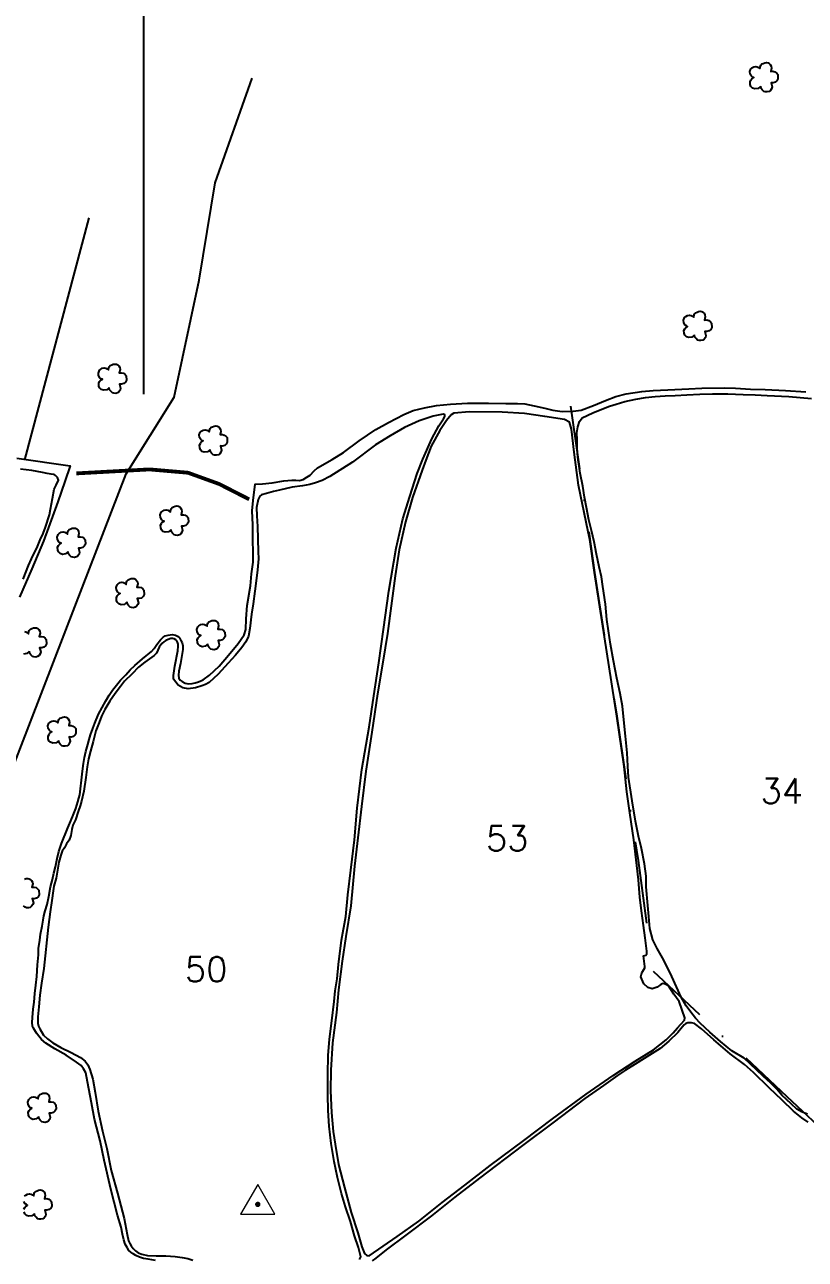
# Model space of a CAD drawing. Header units: inches. Extents: x 720421 to 723571, y 7810121 to 7814576.
# Drawn here: x 721906 to 722522, y 7811924 to 7812899 of the extents above; entities that cross this region are included whole.
import ezdxf

# ---------------------------------------------------------------- set-up
doc = ezdxf.new("R2010")
doc.units = ezdxf.units.IN
doc.header["$MEASUREMENT"] = 0
doc.linetypes.add('CONTINUO', pattern=[0])
doc.linetypes.add('DASHDOT', pattern=[1, 0.5, -0.25, 0, -0.25])
for name, color, linetype in [('0114000610', 1, 'Continuous'), ('0114000610034', 5, 'Continuous'), ('0114000610036', 5, 'Continuous'), ('0114000610050', 5, 'Continuous'), ('0114000610052', 5, 'Continuous'), ('0114000610053', 5, 'Continuous'), ('CORREGO', 5, 'Continuous'), ('ESTRADA', 1, 'Continuous'), ('MALHA', 8, 'Continuous'), ('MATO', 3, 'Continuous'), ('REDE_DE_LUZ', 6, 'DASHDOT'), ('TEXTO', 7, 'Continuous'), ('TEXTO_NUN_TAL', 7, 'Continuous')]:
    doc.layers.add(name, color=color, linetype=linetype)
doc.styles.add('Simplex', font='simplex.shx')

msp = doc.modelspace()

# ---------------------------------------------------------------- linework, layer by layer
at = {"layer": '0114000610'}
for points in [[(722009.3, 7811923.55), (722003.45, 7811924.37), (721999.75, 7811925.05), (721996.7, 7811926.02), (721993.79, 7811927.31), (721991.62, 7811928.72), (721989.8, 7811930.06), (721988.26, 7811931.42), (721986.8, 7811933.58), (721985.45, 7811936.28), (721984.32, 7811939.79), (721983.29, 7811944.22), (721982.1, 7811949.68), (721979.39, 7811959.32), (721973.93, 7811979.65), (721968.69, 7812002.46), (721965.55, 7812017.94), (721961.12, 7812034.97), (721958.85, 7812047.93), (721955.71, 7812064.33), (721954.25, 7812071.4), (721952.52, 7812074.75), (721950.52, 7812077.24), (721946.95, 7812079.94), (721938.68, 7812085.32), (721929.8, 7812090.32), (721922.7, 7812094.79), (721919.39, 7812097.8), (721917.26, 7812100.39), (721915.43, 7812102.76), (721913.14, 7812106.62), (721912.36, 7812108.41), (721912.02, 7812111.24), (721912.19, 7812115.09), (721912.82, 7812121.61), (721913.68, 7812127.23), (721914.19, 7812134.12), (721914.99, 7812140.65), (721915.56, 7812147.64), (721916.27, 7812156.71), (721916.86, 7812164.7), (721917.1, 7812169.57), (721918.07, 7812176.21), (721918.63, 7812180.97), (721919.77, 7812187.14), (721920.72, 7812191.92), (721921.31, 7812195.35), (721922.19, 7812199.29), (721923.92, 7812204.43), (721925.06, 7812210.68), (721926.55, 7812218.26), (721927.94, 7812224.08), (721929.2, 7812228.96), (721930.41, 7812233.93), (721931.82, 7812240.6), (721933.04, 7812246.08), (721935.04, 7812252.35), (721940.11, 7812264.84), (721941.66, 7812268.55), (721943.76, 7812273.4), (721946.45, 7812280.18), (721947.96, 7812285.45), (721948.86, 7812288.2), (721949.49, 7812290.8), (721950.04, 7812295.69), (721950.88, 7812302.43), (721951.7, 7812309.49), (721952.6, 7812315.47), (721953.38, 7812320.19), (721954.34, 7812324.95), (721955.9, 7812330.52), (721956.94, 7812334.63), (721958.1, 7812338.2), (721959.88, 7812343.32), (721961.42, 7812347.52), (721964.4, 7812354.41), (721967.08, 7812359.69), (721970.04, 7812364.94), (721972.73, 7812369.41), (721975.42, 7812373.34), (721977.47, 7812376.06), (721981.74, 7812381.32), (721985.89, 7812385.66), (721989.32, 7812389.36), (721992.97, 7812392.9), (721998.95, 7812398.15), (722001.84, 7812400.54), (722004.49, 7812402.58), (722006.21, 7812404.05), (722008.14, 7812406.31), (722010.29, 7812409.49), (722013.18, 7812413.11), (722015.36, 7812415.27), (722017.02, 7812416.22), (722019.27, 7812416.93), (722022.3, 7812417.26), (722025.15, 7812416.95), (722026.7, 7812416.09), (722028.09, 7812414.71), (722029.37, 7812412.56), (722030.29, 7812410.86), (722030.82, 7812408.32), (722030.79, 7812405.53), (722028.97, 7812394.38), (722027.74, 7812388.44), (722027.47, 7812385.34), (722027.68, 7812382.93), (722028.81, 7812381.38), (722030.2, 7812380.15), (722032.61, 7812378.97), (722035.23, 7812378.54), (722038.23, 7812378.7), (722040.64, 7812379.13), (722043.1, 7812379.93), (722046.9, 7812381.7), (722051.83, 7812385.18), (722059.48, 7812392.46), (722066.81, 7812401.01), (722074.37, 7812410.17), (722076.92, 7812413.7), (722079.12, 7812417.05), (722080.44, 7812421.28), (722080.92, 7812429.76), (722081.66, 7812440.13), (722084.23, 7812455.88), (722085.13, 7812465.29), (722086.2, 7812474.41), (722086.39, 7812481.14), (722086.08, 7812493.23), (722086.14, 7812503.97), (722085.62, 7812515.05), (722086.21, 7812523.04), (722088, 7812536.03), (722093.69, 7812536.2), (722101.2, 7812537.15), (722110.46, 7812538.68), (722116.92, 7812539.11), (722120.07, 7812539.19), (722122.79, 7812538.94), (722125.68, 7812539.7), (722128.57, 7812541.57), (722131.29, 7812543.1), (722134.52, 7812546.5), (722137.09, 7812548.9), (722148.56, 7812555.44), (722157.66, 7812560.87), (722169.83, 7812570.19), (722183.22, 7812579.05), (722193.07, 7812584.59), (722205.24, 7812591.02), (722212.67, 7812594.09), (722221.6, 7812596.22), (722230.9, 7812598.08), (722241.87, 7812599.15), (722255.47, 7812599.95), (722271.99, 7812599.79), (722285.61, 7812599.76), (722294.85, 7812599.71), (722300.66, 7812599.39), (722307.98, 7812597.88), (722316.38, 7812595.95), (722322.76, 7812594.44), (722329.98, 7812593.26), (722338.87, 7812593.51), (722345.2, 7812594.44), (722354.77, 7812597.96), (722364.33, 7812601.91), (722372.39, 7812605.26), (722380.45, 7812607.19), (722392.96, 7812609.21), (722401.81, 7812609.88), (722413.56, 7812610.38), (722430.1, 7812611.31), (722440.37, 7812611.65), (722458.5, 7812611.9), (722466.89, 7812611.65), (722478.56, 7812610.97), (722490.25, 7812610.72), (722506.2, 7812609.97), (722522.31, 7812608.79)], [(721900.02, 7812556.4), (721941.96, 7812550.53), (721937.74, 7812538.03), (721932.27, 7812522.02), (721924.94, 7812501.67), (721920.81, 7812491.04), (721911.68, 7812469.06), (721902.11, 7812446.93)]]:
    msp.add_lwpolyline(points, dxfattribs=at)
at = {"layer": '0114000610034'}
msp.add_lwpolyline([(722523.74, 7812038.82), (722521.54, 7812039.62), (722518.86, 7812040.63), (722515.28, 7812042.79), (722510.64, 7812047.14), (722507, 7812050.37), (722503.31, 7812053.89), (722499.76, 7812058.26), (722494.73, 7812063.3), (722488.56, 7812068.95), (722483.71, 7812073.54), (722478.49, 7812078.62), (722473.6, 7812083.01), (722463.81, 7812088.96), (722454.87, 7812096.17), (722446.69, 7812103.65), (722438.94, 7812110.66), (722435.38, 7812114.57), (722431.49, 7812119.31), (722427.94, 7812124.4), (722424.07, 7812131.27), (722416.56, 7812147.51), (722410.28, 7812160.28), (722404.99, 7812169.54), (722401.55, 7812176.42), (722399.32, 7812185.43), (722398.32, 7812194.86), (722397.55, 7812203.46), (722396.33, 7812218.39), (722396.33, 7812226.75), (722395.02, 7812236.51), (722392.71, 7812248.6), (722390.39, 7812258.11), (722387.85, 7812270.02), (722385.42, 7812286.02), (722382.44, 7812304.76), (722382, 7812313.53), (722381.23, 7812323.88), (722380.01, 7812337.13), (722378.69, 7812350.13), (722377.58, 7812360.83), (722375.71, 7812370.72), (722373.29, 7812382.94), (722370.53, 7812396.65), (722368.32, 7812409.77), (722366.66, 7812420.27), (722365.23, 7812429.32), (722364.24, 7812441.22), (722362.14, 7812455.34), (722361.15, 7812462.92), (722359.4, 7812470.72), (722357.18, 7812480.68), (722355.31, 7812490.59), (722353.3, 7812499.37), (722351.12, 7812507.91), (722349.35, 7812517.5), (722347.7, 7812525.66), (722346.27, 7812534.29), (722344.39, 7812544.65), (722343.62, 7812550.27), (722342.74, 7812554.91), (722342.29, 7812560.33), (722341.87, 7812565.14), (722341.79, 7812571.04), (722341.72, 7812576.44), (722342.39, 7812581.22), (722343.82, 7812585.5), (722345.78, 7812588.3), (722354.4, 7812592.39), (722361.41, 7812595.23), (722367.32, 7812597.46), (722372.62, 7812599.24), (722379.63, 7812601.3), (722388.07, 7812603.18), (722395.76, 7812604.34), (722403.42, 7812605.18), (722411.36, 7812605.8), (722419.28, 7812605.99), (722428.4, 7812606.48), (722438.8, 7812606.87), (722448.62, 7812607.16), (722460.64, 7812607.19), (722472.88, 7812606.71), (722482.43, 7812606.35), (722491.73, 7812605.94), (722508.8, 7812605.09), (722526.8, 7812603.68)], dxfattribs=at)
at = {"layer": '0114000610036', "linetype": 'ByBlock'}
msp.add_lwpolyline([(721904.91, 7812460.97), (721909.21, 7812471.76), (721911.44, 7812476.94), (721916.1, 7812486.89), (721918.28, 7812491.94), (721920.54, 7812497.06), (721922.61, 7812502.18), (721925.56, 7812511.79), (721926.45, 7812516.21), (721927.96, 7812524.59), (721929.45, 7812532.1), (721930.99, 7812535.29), (721932.66, 7812539.22), (721931.95, 7812541.37), (721930.51, 7812542.74), (721929.39, 7812543.49), (721927.04, 7812543.75), (721923.79, 7812544.33), (721920.1, 7812545.25), (721916.01, 7812546.07), (721911.6, 7812546.66), (721902.78, 7812547.71)], dxfattribs=at)
at = {"layer": '0114000610050'}
msp.add_lwpolyline([(722170.09, 7811924.33), (722170.78, 7811925.21), (722171.26, 7811926.31), (722169.35, 7811933.64), (722166.35, 7811942.87), (722162.98, 7811954.24), (722159.13, 7811965.84), (722156.04, 7811976.22), (722152.92, 7811988.8), (722150.14, 7812001.61), (722147.97, 7812015.82), (722146.32, 7812029.32), (722145.55, 7812041.69), (722145.22, 7812054.06), (722145.26, 7812070.49), (722145.55, 7812085.1), (722146.5, 7812097.98), (722148.37, 7812112.48), (722150.14, 7812127.85), (722151.13, 7812136.27), (722152.5, 7812145.66), (722153.65, 7812156.96), (722156.1, 7812176.24), (722159.47, 7812194.74), (722161.03, 7812212.05), (722163.4, 7812231.37), (722166.24, 7812255.46), (722168.43, 7812280.37), (722172.09, 7812310.97), (722177.84, 7812344.29), (722181.62, 7812368.96), (722185.53, 7812394.99), (722189.25, 7812421.44), (722193.22, 7812451.45), (722199.19, 7812485.53), (722204.4, 7812508.67), (722209.79, 7812526.37), (722215.71, 7812544.36), (722220.2, 7812555.77), (722227.18, 7812571.77), (722232.8, 7812581.93), (722236.35, 7812587.49), (722237.42, 7812589.28), (722237.48, 7812590.58), (722237.12, 7812591.05), (722236.12, 7812591.17), (722228.19, 7812589.69), (722217.25, 7812585.91), (722205.76, 7812580.7), (722194.35, 7812574.2), (722182.88, 7812566.99), (722164.64, 7812553.37), (722146.76, 7812542.06), (722140.73, 7812538.81), (722135.53, 7812536.92), (722131.09, 7812535.68), (722125.24, 7812534.73), (722117.19, 7812533.49), (722107.12, 7812531.23), (722102.27, 7812530.11), (722096.94, 7812528.63), (722092.92, 7812527.45), (722091.5, 7812526.45), (722090.14, 7812523.96), (722089.08, 7812517.52), (722089.31, 7812511.02), (722089.66, 7812502.53), (722090.31, 7812482.96), (722090.55, 7812477.2), (722089.87, 7812468.49), (722088.76, 7812459.8), (722087.72, 7812451.56), (722086.24, 7812441.5), (722085.02, 7812433.41), (722083.72, 7812422.04), (722082.76, 7812416.12), (722080.52, 7812411.65), (722077.48, 7812407.02), (722072.47, 7812401.15), (722066.5, 7812394.78), (722058.79, 7812386.13), (722051.55, 7812379.61), (722048.76, 7812378.01), (722045.81, 7812376.8), (722040.91, 7812375.39), (722034.94, 7812374.53), (722030.73, 7812375.2), (722027.26, 7812377.46), (722023.48, 7812382.2), (722023.48, 7812385.07), (722024.52, 7812392.47), (722026.93, 7812404.36), (722027.27, 7812408.18), (722027.12, 7812409.81), (722026.63, 7812411.3), (722026.11, 7812412.41), (722025.26, 7812413.15), (722024.11, 7812413.98), (722022.92, 7812414.24), (722021.32, 7812414.09), (722019.17, 7812413.38), (722017.5, 7812412.64), (722015.79, 7812411.57), (722014.15, 7812410.15), (722012.26, 7812407.48), (722010.06, 7812402.76), (722008.1, 7812400.8), (722004.65, 7812398.06), (722000.96, 7812395.52), (721995.94, 7812391.51), (721990.82, 7812386.35), (721984.94, 7812380.55), (721981.6, 7812376.43), (721977.51, 7812370.89), (721973.24, 7812364.8), (721969.19, 7812358.07), (721966.74, 7812353.02), (721964.77, 7812347.81), (721962.28, 7812341.31), (721960.12, 7812332.98), (721957.93, 7812325.38), (721956.33, 7812319.16), (721955.4, 7812313), (721954.43, 7812304.45), (721952.87, 7812293.75), (721951.01, 7812285.76), (721949.97, 7812282.27), (721948.37, 7812277.69), (721946.04, 7812271.16), (721943.95, 7812266.99), (721943.17, 7812263.58), (721942.53, 7812258.78), (721941.13, 7812255.17), (721939.2, 7812252.28), (721937.42, 7812249.01), (721935.78, 7812246.3), (721934.56, 7812243.22), (721933.1, 7812237.82), (721930.8, 7812225.12), (721929.2, 7812218.91), (721928.57, 7812215.23), (721927.45, 7812207.44), (721926.23, 7812198.66), (721924.59, 7812186.37), (721921.1, 7812153.92), (721919.35, 7812142.18), (721918.15, 7812132.84), (721917.18, 7812123.48), (721916.36, 7812115.63), (721916.4, 7812110.56), (721916.88, 7812108.33), (721917.93, 7812106.13), (721921.05, 7812101.31), (721924.2, 7812098.22), (721928.21, 7812095.25), (721934.51, 7812091.62), (721942.7, 7812087.56), (721950.02, 7812083.65), (721953.85, 7812080.59), (721955.97, 7812077.86), (721957.51, 7812074.03), (721959.93, 7812066.39), (721961.81, 7812056.01), (721964.18, 7812041.26), (721967.58, 7812025.55), (721970.92, 7812011.72), (721974.38, 7811994.56), (721979.23, 7811976.54), (721984.51, 7811956.58), (721986.93, 7811943.83), (721988.08, 7811939.05), (721988.96, 7811936.85), (721990.06, 7811935.07), (721991.77, 7811932.97), (721993.63, 7811930.96), (721995.6, 7811929.49), (721998.56, 7811928.42), (722002.85, 7811927.48), (722009.8, 7811927.21), (722017.46, 7811926.98), (722024.69, 7811926.64), (722030.23, 7811925.92), (722034.67, 7811925.01), (722038.85, 7811923.72)], dxfattribs=at)
at = {"layer": '0114000610052'}
msp.add_lwpolyline([(722524.21, 7812032.62), (722519.18, 7812036.04), (722512.54, 7812041.15), (722503.51, 7812049.98), (722493.32, 7812059.79), (722481.07, 7812071.79), (722473.89, 7812078.11), (722462.71, 7812086.4), (722449.65, 7812097.48), (722440.02, 7812106.29), (722434.42, 7812110.37), (722431.99, 7812111.07), (722429.23, 7812110.99), (722427.54, 7812110.33), (722426.38, 7812109.38), (722424.69, 7812107.53), (722421.27, 7812103.2), (722414.3, 7812096.56), (722407.37, 7812090.83), (722396.89, 7812084.06), (722387.74, 7812078.38), (722380.11, 7812073.63), (722373.76, 7812069.47), (722362.59, 7812061.52), (722347.85, 7812051.19), (722322.63, 7812032.16), (722298.76, 7812014.27), (722264.95, 7811988.39), (722245.31, 7811973.39), (722226.92, 7811958.68), (722206.64, 7811943.35), (722191.26, 7811931.85), (722183.16, 7811925.28), (722180.09, 7811923.07)], dxfattribs=at)
at = {"layer": '0114000610053'}
msp.add_lwpolyline([(722149.51, 7812025.11), (722150.89, 7812015.2), (722153.69, 7811999.28), (722158.28, 7811980.9), (722163.57, 7811961.31), (722169.01, 7811945.26), (722172.12, 7811934.28), (722174.08, 7811929.06), (722175.98, 7811927.37), (722177.72, 7811927.22), (722199.98, 7811942.32), (722216.99, 7811954.36), (722235.45, 7811969.21), (722253.3, 7811982.97), (722273.18, 7811998.46), (722299.71, 7812018.08), (722322.47, 7812035.29), (722349.05, 7812054.6), (722370.19, 7812069.41), (722387.62, 7812080.62), (722402.1, 7812089.6), (722412.14, 7812097.44), (722417.63, 7812103.19), (722421.14, 7812106.98), (722426.58, 7812113.1), (722426.84, 7812114.77), (722422.34, 7812127.69), (722418.25, 7812133.57), (722414.07, 7812140.1), (722411.35, 7812141.51), (722409.52, 7812142.03), (722407.9, 7812141.25), (722404.97, 7812139.06), (722400.98, 7812137.85), (722397.75, 7812138.95), (722394.56, 7812141.78), (722392.06, 7812147.19), (722392.94, 7812150.36), (722394.62, 7812152.98), (722395.4, 7812154.23), (722395.4, 7812155.49), (722394.37, 7812163.78), (722396.19, 7812164.47), (722396.97, 7812165.52), (722396.98, 7812167.41), (722395.67, 7812178.06), (722394.37, 7812187.77), (722392.6, 7812199.28), (722391.45, 7812210.14), (722390.25, 7812223.85), (722388.37, 7812239.61), (722386.7, 7812255.23), (722383.58, 7812276.58), (722380.98, 7812293.1), (722378.98, 7812313.12), (722373.1, 7812352.81), (722355.71, 7812466.38), (722351.95, 7812492.37), (722350.61, 7812498.43), (722343.04, 7812535.21), (722339.45, 7812561.25), (722337.37, 7812579.37), (722335.79, 7812584.85), (722331.8, 7812587.09), (722316.31, 7812589.34), (722300.43, 7812591.83), (722282.64, 7812592.83), (722256.92, 7812593.06), (722244.53, 7812592.07), (722242.53, 7812590.65), (722238.71, 7812586.33), (722233.63, 7812578.36), (722226.81, 7812566.03), (722222.48, 7812555.01), (722219.52, 7812546.92), (722212.11, 7812525.44), (722206.61, 7812506.39), (722201.59, 7812484.28), (722198.36, 7812463.76), (722195.13, 7812440.01), (722192.17, 7812418.21), (722188.58, 7812395.47), (722184.5, 7812370.55), (722180, 7812340.4), (722175.19, 7812309.61), (722171.75, 7812281.78), (722168.9, 7812256.92), (722166.24, 7812234.52), (722163.25, 7812203.26), (722159.39, 7812179.13), (722156.54, 7812159.48), (722153.69, 7812136.98), (722152.11, 7812119.08), (722148.83, 7812095.21), (722147.62, 7812073.55), (722147.4, 7812057.34), (722148.14, 7812040.22)], close=True, dxfattribs=at)
at = {"layer": 'CORREGO'}
msp.add_lwpolyline([(722138.75, 7811413.19), (722096.75, 7811476.14), (722040.76, 7811555.88), (721995.97, 7811659.4), (721941.38, 7811782.5), (721899.39, 7811907), (721888.19, 7812025.91), (721882.59, 7812153.21), (721893.83, 7812304.87), (721945.62, 7812439.16), (721986.21, 7812544.08), (722024.04, 7812604.56), (722043.64, 7812696.89), (722056.24, 7812773.83), (722085.63, 7812856.36)], dxfattribs=at)
at = {"layer": 'ESTRADA', "const_width": 3}
msp.add_lwpolyline([(721946.83, 7812544.48), (722004.49, 7812547.63), (722034.9, 7812545.01), (722059.54, 7812536.1), (722083.13, 7812524.05)], dxfattribs=at)
at = {"layer": 'MALHA', "color": 8}
msp.add_lwpolyline([(722000, 7812607.11), (722000, 7813604.14)], dxfattribs=at)
at = {"layer": 'MATO', "linetype": 'CONTINUO'}
for points in [[(722486.66, 7812849.82, 0), (722484.66, 7812848.14, 0), (722482.11, 7812847.85, 0), (722480.3, 7812848.55, 0), (722479.02, 7812849.81, 0), (722478.49, 7812851.26, 0), (722478.34, 7812853.4, 0), (722479.04, 7812854.74, 0), (722479.77, 7812855.74, 0), (722481.23, 7812856.74, 0), (722480.3, 7812857.03, 0), (722479.38, 7812857.79, 0), (722478.3, 7812859.49, 0), (722478.11, 7812861.52, 0), (722478.89, 7812863.63, 0), (722479.7, 7812864.38, 0), (722481.2, 7812865.3, 0), (722482.76, 7812865.51, 0), (722484.02, 7812865.33, 0), (722485.01, 7812864.87, 0), (722486.09, 7812863.9, 0), (722486.42, 7812865.75, 0), (722486.7, 7812866.49, 0), (722487.51, 7812867.52, 0), (722488.72, 7812867.96, 0), (722489.89, 7812868.49, 0), (722491.22, 7812868.61, 0), (722492.47, 7812868.43, 0), (722493.49, 7812867.89, 0), (722494.25, 7812867.07, 0), (722494.91, 7812865.76, 0), (722495.17, 7812864.31, 0), (722494.57, 7812861.72, 0), (722496.39, 7812861.74, 0), (722497.89, 7812861.38, 0), (722499.3, 7812860.26, 0), (722500.09, 7812859.36, 0), (722500.3, 7812855.79, 0), (722499.43, 7812854.19, 0), (722498.27, 7812853.13, 0), (722496.43, 7812852.64, 0), (722494.83, 7812852.78, 0), (722495.69, 7812849.45, 0), (722495.29, 7812848.03, 0), (722494.33, 7812846.67, 0), (722493.27, 7812845.83, 0), (722491.76, 7812845.45, 0), (722490.27, 7812845.55, 0), (722489.14, 7812845.86, 0), (722487.86, 7812847.13, 0), (722486.99, 7812848.26, 0), (722486.72, 7812849.99, 0)], [(722434.46, 7812653.6, 0), (722432.46, 7812651.92, 0), (722429.92, 7812651.63, 0), (722428.11, 7812652.33, 0), (722426.83, 7812653.59, 0), (722426.3, 7812655.04, 0), (722426.15, 7812657.18, 0), (722426.85, 7812658.53, 0), (722427.58, 7812659.52, 0), (722429.04, 7812660.52, 0), (722428.11, 7812660.81, 0), (722427.19, 7812661.57, 0), (722426.11, 7812663.27, 0), (722425.91, 7812665.3, 0), (722426.69, 7812667.41, 0), (722427.51, 7812668.17, 0), (722429.01, 7812669.08, 0), (722430.57, 7812669.29, 0), (722431.83, 7812669.11, 0), (722432.82, 7812668.65, 0), (722433.9, 7812667.68, 0), (722434.23, 7812669.53, 0), (722434.51, 7812670.27, 0), (722435.32, 7812671.3, 0), (722436.52, 7812671.74, 0), (722437.7, 7812672.27, 0), (722439.03, 7812672.39, 0), (722440.28, 7812672.21, 0), (722441.3, 7812671.67, 0), (722442.06, 7812670.85, 0), (722442.72, 7812669.55, 0), (722442.98, 7812668.09, 0), (722442.38, 7812665.5, 0), (722444.19, 7812665.53, 0), (722445.7, 7812665.16, 0), (722447.11, 7812664.04, 0), (722447.9, 7812663.14, 0), (722448.11, 7812659.57, 0), (722447.24, 7812657.98, 0), (722446.07, 7812656.91, 0), (722444.24, 7812656.42, 0), (722442.64, 7812656.56, 0), (722443.5, 7812653.23, 0), (722443.1, 7812651.81, 0), (722442.14, 7812650.45, 0), (722441.08, 7812649.61, 0), (722439.57, 7812649.24, 0), (722438.08, 7812649.33, 0), (722436.95, 7812649.64, 0), (722435.67, 7812650.91, 0), (722434.79, 7812652.05, 0), (722434.53, 7812653.77, 0)], [(721972.76, 7812612, 0), (721970.76, 7812610.32, 0), (721968.22, 7812610.03, 0), (721966.41, 7812610.73, 0), (721965.12, 7812611.99, 0), (721964.59, 7812613.44, 0), (721964.45, 7812615.58, 0), (721965.14, 7812616.92, 0), (721965.87, 7812617.92, 0), (721967.34, 7812618.91, 0), (721966.41, 7812619.21, 0), (721965.49, 7812619.97, 0), (721964.41, 7812621.67, 0), (721964.21, 7812623.7, 0), (721964.99, 7812625.81, 0), (721965.81, 7812626.56, 0), (721967.3, 7812627.48, 0), (721968.87, 7812627.69, 0), (721970.12, 7812627.51, 0), (721971.11, 7812627.05, 0), (721972.2, 7812626.08, 0), (721972.53, 7812627.93, 0), (721972.8, 7812628.67, 0), (721973.61, 7812629.7, 0), (721974.82, 7812630.14, 0), (721976, 7812630.67, 0), (721977.33, 7812630.79, 0), (721978.58, 7812630.61, 0), (721979.6, 7812630.07, 0), (721980.36, 7812629.25, 0), (721981.02, 7812627.94, 0), (721981.28, 7812626.49, 0), (721980.67, 7812623.9, 0), (721982.49, 7812623.92, 0), (721983.99, 7812623.56, 0), (721985.41, 7812622.44, 0), (721986.2, 7812621.54, 0), (721986.41, 7812617.97, 0), (721985.53, 7812616.37, 0), (721984.37, 7812615.31, 0), (721982.54, 7812614.82, 0), (721980.94, 7812614.96, 0), (721981.79, 7812611.63, 0), (721981.4, 7812610.21, 0), (721980.44, 7812608.85, 0), (721979.38, 7812608.01, 0), (721977.87, 7812607.63, 0), (721976.37, 7812607.72, 0), (721975.25, 7812608.04, 0), (721973.97, 7812609.31, 0), (721973.09, 7812610.44, 0), (721972.82, 7812612.17, 0)], [(722052.29, 7812563.15, 0), (722050.29, 7812561.47, 0), (722047.75, 7812561.18, 0), (722045.94, 7812561.88, 0), (722044.65, 7812563.14, 0), (722044.12, 7812564.59, 0), (722043.98, 7812566.73, 0), (722044.67, 7812568.08, 0), (722045.4, 7812569.07, 0), (722046.87, 7812570.07, 0), (722045.93, 7812570.36, 0), (722045.02, 7812571.12, 0), (722043.94, 7812572.82, 0), (722043.74, 7812574.85, 0), (722044.52, 7812576.96, 0), (722045.34, 7812577.72, 0), (722046.83, 7812578.63, 0), (722048.4, 7812578.84, 0), (722049.65, 7812578.66, 0), (722050.64, 7812578.2, 0), (722051.73, 7812577.23, 0), (722052.06, 7812579.08, 0), (722052.33, 7812579.82, 0), (722053.14, 7812580.85, 0), (722054.35, 7812581.29, 0), (722055.53, 7812581.82, 0), (722056.86, 7812581.94, 0), (722058.11, 7812581.76, 0), (722059.13, 7812581.22, 0), (722059.88, 7812580.4, 0), (722060.55, 7812579.1, 0), (722060.81, 7812577.64, 0), (722060.2, 7812575.05, 0), (722062.02, 7812575.08, 0), (722063.52, 7812574.72, 0), (722064.94, 7812573.59, 0), (722065.73, 7812572.7, 0), (722065.94, 7812569.12, 0), (722065.06, 7812567.53, 0), (722063.9, 7812566.46, 0), (722062.07, 7812565.97, 0), (722060.47, 7812566.11, 0), (722061.32, 7812562.78, 0), (722060.93, 7812561.36, 0), (722059.97, 7812560, 0), (722058.91, 7812559.16, 0), (722057.4, 7812558.79, 0), (722055.9, 7812558.88, 0), (722054.78, 7812559.2, 0), (722053.5, 7812560.46, 0), (722052.62, 7812561.6, 0), (722052.35, 7812563.32, 0)], [(722021.54, 7812499.97, 0), (722019.54, 7812498.29, 0), (722017, 7812498, 0), (722015.19, 7812498.7, 0), (722013.9, 7812499.96, 0), (722013.37, 7812501.41, 0), (722013.23, 7812503.55, 0), (722013.92, 7812504.9, 0), (722014.65, 7812505.89, 0), (722016.11, 7812506.89, 0), (722015.18, 7812507.18, 0), (722014.27, 7812507.94, 0), (722013.18, 7812509.64, 0), (722012.99, 7812511.67, 0), (722013.77, 7812513.78, 0), (722014.59, 7812514.54, 0), (722016.08, 7812515.45, 0), (722017.65, 7812515.66, 0), (722018.9, 7812515.48, 0), (722019.89, 7812515.02, 0), (722020.98, 7812514.05, 0), (722021.3, 7812515.9, 0), (722021.58, 7812516.64, 0), (722022.39, 7812517.67, 0), (722023.6, 7812518.11, 0), (722024.78, 7812518.64, 0), (722026.1, 7812518.76, 0), (722027.36, 7812518.58, 0), (722028.38, 7812518.04, 0), (722029.13, 7812517.22, 0), (722029.8, 7812515.92, 0), (722030.06, 7812514.46, 0), (722029.45, 7812511.87, 0), (722031.27, 7812511.9, 0), (722032.77, 7812511.53, 0), (722034.19, 7812510.41, 0), (722034.97, 7812509.51, 0), (722035.19, 7812505.94, 0), (722034.31, 7812504.35, 0), (722033.15, 7812503.28, 0), (722031.32, 7812502.79, 0), (722029.71, 7812502.93, 0), (722030.57, 7812499.6, 0), (722030.18, 7812498.18, 0), (722029.21, 7812496.82, 0), (722028.15, 7812495.98, 0), (722026.65, 7812495.61, 0), (722025.15, 7812495.7, 0), (722024.03, 7812496.01, 0), (722022.74, 7812497.28, 0), (722021.87, 7812498.41, 0), (722021.6, 7812500.14, 0)], [(721940.35, 7812482.58, 0), (721938.35, 7812480.9, 0), (721935.81, 7812480.61, 0), (721934, 7812481.31, 0), (721932.72, 7812482.58, 0), (721932.18, 7812484.02, 0), (721932.04, 7812486.16, 0), (721932.73, 7812487.51, 0), (721933.46, 7812488.51, 0), (721934.93, 7812489.5, 0), (721934, 7812489.8, 0), (721933.08, 7812490.55, 0), (721932, 7812492.26, 0), (721931.8, 7812494.28, 0), (721932.58, 7812496.39, 0), (721933.4, 7812497.15, 0), (721934.89, 7812498.06, 0), (721936.46, 7812498.27, 0), (721937.72, 7812498.09, 0), (721938.71, 7812497.63, 0), (721939.79, 7812496.66, 0), (721940.12, 7812498.52, 0), (721940.39, 7812499.26, 0), (721941.21, 7812500.28, 0), (721942.41, 7812500.73, 0), (721943.59, 7812501.25, 0), (721944.92, 7812501.37, 0), (721946.17, 7812501.19, 0), (721947.19, 7812500.65, 0), (721947.95, 7812499.84, 0), (721948.61, 7812498.53, 0), (721948.87, 7812497.07, 0), (721948.27, 7812494.48, 0), (721950.08, 7812494.51, 0), (721951.59, 7812494.15, 0), (721953, 7812493.02, 0), (721953.79, 7812492.13, 0), (721954, 7812488.56, 0), (721953.13, 7812486.96, 0), (721951.96, 7812485.89, 0), (721950.13, 7812485.41, 0), (721948.53, 7812485.55, 0), (721949.38, 7812482.21, 0), (721948.99, 7812480.79, 0), (721948.03, 7812479.43, 0), (721946.97, 7812478.59, 0), (721945.46, 7812478.22, 0), (721943.96, 7812478.31, 0), (721942.84, 7812478.63, 0), (721941.56, 7812479.89, 0), (721940.68, 7812481.03, 0), (721940.42, 7812482.75, 0)], [(721986.75, 7812442.84, 0), (721984.75, 7812441.16, 0), (721982.2, 7812440.87, 0), (721980.39, 7812441.57, 0), (721979.11, 7812442.84, 0), (721978.58, 7812444.28, 0), (721978.43, 7812446.42, 0), (721979.13, 7812447.77, 0), (721979.86, 7812448.77, 0), (721981.32, 7812449.76, 0), (721980.39, 7812450.06, 0), (721979.47, 7812450.81, 0), (721978.39, 7812452.52, 0), (721978.2, 7812454.54, 0), (721978.98, 7812456.65, 0), (721979.79, 7812457.41, 0), (721981.29, 7812458.32, 0), (721982.85, 7812458.53, 0), (721984.11, 7812458.35, 0), (721985.1, 7812457.89, 0), (721986.18, 7812456.92, 0), (721986.51, 7812458.78, 0), (721986.79, 7812459.52, 0), (721987.6, 7812460.54, 0), (721988.81, 7812460.99, 0), (721989.98, 7812461.51, 0), (721991.31, 7812461.63, 0), (721992.56, 7812461.45, 0), (721993.58, 7812460.91, 0), (721994.34, 7812460.1, 0), (721995, 7812458.79, 0), (721995.26, 7812457.33, 0), (721994.66, 7812454.74, 0), (721996.48, 7812454.77, 0), (721997.98, 7812454.41, 0), (721999.39, 7812453.28, 0), (722000.18, 7812452.39, 0), (722000.39, 7812448.82, 0), (721999.52, 7812447.22, 0), (721998.36, 7812446.15, 0), (721996.52, 7812445.66, 0), (721994.92, 7812445.81, 0), (721995.78, 7812442.47, 0), (721995.38, 7812441.05, 0), (721994.42, 7812439.69, 0), (721993.36, 7812438.85, 0), (721991.85, 7812438.48, 0), (721990.36, 7812438.57, 0), (721989.23, 7812438.89, 0), (721987.95, 7812440.15, 0), (721987.08, 7812441.29, 0), (721986.81, 7812443.01, 0)], [(721905.81, 7812419.62, 0), (721907.06, 7812419.44, 0), (721908.05, 7812418.98, 0), (721909.14, 7812418.01, 0), (721909.47, 7812419.86, 0), (721909.74, 7812420.6, 0), (721910.55, 7812421.63, 0), (721911.76, 7812422.07, 0), (721912.94, 7812422.6, 0), (721914.27, 7812422.72, 0), (721915.52, 7812422.54, 0), (721916.54, 7812422, 0), (721917.3, 7812421.18, 0), (721917.96, 7812419.88, 0), (721918.22, 7812418.42, 0), (721917.61, 7812415.83, 0), (721919.43, 7812415.86, 0), (721920.93, 7812415.49, 0), (721922.35, 7812414.37, 0), (721923.14, 7812413.47, 0), (721923.35, 7812409.9, 0), (721922.47, 7812408.31, 0), (721921.31, 7812407.24, 0), (721919.48, 7812406.75, 0), (721917.88, 7812406.89, 0), (721918.73, 7812403.56, 0), (721918.34, 7812402.14, 0), (721917.38, 7812400.78, 0), (721916.32, 7812399.94, 0), (721914.81, 7812399.57, 0), (721913.31, 7812399.66, 0), (721912.19, 7812399.97, 0), (721910.91, 7812401.24, 0), (721910.03, 7812402.38, 0), (721909.76, 7812404.1, 0)], [(722050.53, 7812409.73, 0), (722048.53, 7812408.05, 0), (722045.99, 7812407.75, 0), (722044.18, 7812408.46, 0), (722042.9, 7812409.72, 0), (722042.37, 7812411.17, 0), (722042.22, 7812413.3, 0), (722042.92, 7812414.65, 0), (722043.65, 7812415.65, 0), (722045.11, 7812416.64, 0), (722044.18, 7812416.94, 0), (722043.26, 7812417.7, 0), (722042.18, 7812419.4, 0), (722041.99, 7812421.42, 0), (722042.76, 7812423.53, 0), (722043.58, 7812424.29, 0), (722045.08, 7812425.2, 0), (722046.64, 7812425.41, 0), (722047.9, 7812425.23, 0), (722048.89, 7812424.78, 0), (722049.97, 7812423.81, 0), (722050.3, 7812425.66, 0), (722050.58, 7812426.4, 0), (722051.39, 7812427.43, 0), (722052.59, 7812427.87, 0), (722053.77, 7812428.39, 0), (722055.1, 7812428.51, 0), (722056.35, 7812428.33, 0), (722057.37, 7812427.8, 0), (722058.13, 7812426.98, 0), (722058.79, 7812425.67, 0), (722059.05, 7812424.22, 0), (722058.45, 7812421.62, 0), (722060.26, 7812421.65, 0), (722061.77, 7812421.29, 0), (722063.18, 7812420.17, 0), (722063.97, 7812419.27, 0), (722064.18, 7812415.7, 0), (722063.31, 7812414.1, 0), (722062.14, 7812413.04, 0), (722060.31, 7812412.55, 0), (722058.71, 7812412.69, 0), (722059.57, 7812409.35, 0), (722059.17, 7812407.93, 0), (722058.21, 7812406.58, 0), (722057.15, 7812405.73, 0), (722055.64, 7812405.36, 0), (722054.15, 7812405.45, 0), (722053.02, 7812405.77, 0), (722051.74, 7812407.03, 0), (722050.86, 7812408.17, 0), (722050.6, 7812409.9, 0)], [(721909.7, 7812403.93, 0), (721907.7, 7812402.25, 0), (721905.16, 7812401.96, 0)], [(721932.9, 7812333.56, 0), (721930.9, 7812331.88, 0), (721928.36, 7812331.58, 0), (721926.54, 7812332.29, 0), (721925.26, 7812333.55, 0), (721924.73, 7812335, 0), (721924.59, 7812337.13, 0), (721925.28, 7812338.48, 0), (721926.01, 7812339.48, 0), (721927.47, 7812340.47, 0), (721926.54, 7812340.77, 0), (721925.62, 7812341.53, 0), (721924.54, 7812343.23, 0), (721924.35, 7812345.26, 0), (721925.13, 7812347.37, 0), (721925.95, 7812348.12, 0), (721927.44, 7812349.03, 0), (721929.01, 7812349.24, 0), (721930.26, 7812349.06, 0), (721931.25, 7812348.61, 0), (721932.34, 7812347.64, 0), (721932.66, 7812349.49, 0), (721932.94, 7812350.23, 0), (721933.75, 7812351.26, 0), (721934.96, 7812351.7, 0), (721936.14, 7812352.22, 0), (721937.46, 7812352.34, 0), (721938.72, 7812352.17, 0), (721939.73, 7812351.63, 0), (721940.49, 7812350.81, 0), (721941.15, 7812349.5, 0), (721941.41, 7812348.05, 0), (721940.81, 7812345.45, 0), (721942.63, 7812345.48, 0), (721944.13, 7812345.12, 0), (721945.55, 7812344, 0), (721946.33, 7812343.1, 0), (721946.55, 7812339.53, 0), (721945.67, 7812337.93, 0), (721944.51, 7812336.87, 0), (721942.68, 7812336.38, 0), (721941.07, 7812336.52, 0), (721941.93, 7812333.18, 0), (721941.54, 7812331.76, 0), (721940.57, 7812330.41, 0), (721939.51, 7812329.56, 0), (721938, 7812329.19, 0), (721936.51, 7812329.28, 0), (721935.39, 7812329.6, 0), (721934.1, 7812330.86, 0), (721933.23, 7812332, 0), (721932.96, 7812333.73, 0)], [(721905.96, 7812224.2, 0), (721907.14, 7812224.72, 0), (721908.47, 7812224.84, 0), (721909.72, 7812224.66, 0), (721910.74, 7812224.13, 0), (721911.5, 7812223.31, 0), (721912.16, 7812222, 0), (721912.42, 7812220.55, 0), (721911.82, 7812217.95, 0), (721913.63, 7812217.98, 0), (721915.14, 7812217.62, 0), (721916.55, 7812216.5, 0), (721917.34, 7812215.6, 0), (721917.55, 7812212.03, 0), (721916.67, 7812210.43, 0), (721915.51, 7812209.37, 0), (721913.68, 7812208.88, 0), (721912.08, 7812209.02, 0), (721912.93, 7812205.68, 0), (721912.54, 7812204.26, 0), (721911.58, 7812202.91, 0), (721910.52, 7812202.06, 0), (721909.01, 7812201.69, 0), (721907.51, 7812201.78, 0), (721906.39, 7812202.1, 0), (721905.11, 7812203.36, 0)], [(721917.18, 7812036.78, 0), (721915.18, 7812035.1, 0), (721912.64, 7812034.8, 0), (721910.83, 7812035.51, 0), (721909.55, 7812036.77, 0), (721909.02, 7812038.22, 0), (721908.87, 7812040.35, 0), (721909.57, 7812041.7, 0), (721910.3, 7812042.7, 0), (721911.76, 7812043.69, 0), (721910.83, 7812043.99, 0), (721909.91, 7812044.75, 0), (721908.83, 7812046.45, 0), (721908.64, 7812048.48, 0), (721909.41, 7812050.59, 0), (721910.23, 7812051.34, 0), (721911.73, 7812052.25, 0), (721913.29, 7812052.46, 0), (721914.55, 7812052.28, 0), (721915.54, 7812051.83, 0), (721916.62, 7812050.86, 0), (721916.95, 7812052.71, 0), (721917.23, 7812053.45, 0), (721918.04, 7812054.48, 0), (721919.25, 7812054.92, 0), (721920.42, 7812055.44, 0), (721921.75, 7812055.56, 0), (721923, 7812055.39, 0), (721924.02, 7812054.85, 0), (721924.78, 7812054.03, 0), (721925.44, 7812052.72, 0), (721925.7, 7812051.27, 0), (721925.1, 7812048.67, 0), (721926.91, 7812048.7, 0), (721928.42, 7812048.34, 0), (721929.83, 7812047.22, 0), (721930.62, 7812046.32, 0), (721930.83, 7812042.75, 0), (721929.96, 7812041.15, 0), (721928.79, 7812040.09, 0), (721926.96, 7812039.6, 0), (721925.36, 7812039.74, 0), (721926.22, 7812036.4, 0), (721925.82, 7812034.98, 0), (721924.86, 7812033.63, 0), (721923.8, 7812032.78, 0), (721922.29, 7812032.41, 0), (721920.8, 7812032.5, 0), (721919.67, 7812032.82, 0), (721918.39, 7812034.08, 0), (721917.51, 7812035.22, 0), (721917.25, 7812036.95, 0)], [(721906.04, 7811974.1, 0), (721906.86, 7811974.86, 0), (721908.35, 7811975.77, 0), (721909.92, 7811975.98, 0), (721911.17, 7811975.8, 0), (721912.16, 7811975.34, 0), (721913.25, 7811974.37, 0), (721913.57, 7811976.22, 0), (721913.85, 7811976.96, 0), (721914.66, 7811977.99, 0), (721915.87, 7811978.43, 0), (721917.05, 7811978.96, 0), (721918.37, 7811979.08, 0), (721919.63, 7811978.9, 0), (721920.65, 7811978.36, 0), (721921.4, 7811977.54, 0), (721922.07, 7811976.24, 0), (721922.32, 7811974.78, 0), (721921.72, 7811972.19, 0), (721923.54, 7811972.22, 0), (721925.04, 7811971.85, 0), (721926.46, 7811970.73, 0), (721927.24, 7811969.83, 0), (721927.46, 7811966.26, 0), (721926.58, 7811964.67, 0), (721925.42, 7811963.6, 0), (721923.59, 7811963.11, 0), (721921.98, 7811963.25, 0), (721922.84, 7811959.92, 0), (721922.45, 7811958.5, 0), (721921.48, 7811957.14, 0), (721920.42, 7811956.3, 0), (721918.91, 7811955.93, 0), (721917.42, 7811956.02, 0), (721916.3, 7811956.33, 0), (721915.01, 7811957.6, 0), (721914.14, 7811958.74, 0), (721913.87, 7811960.46, 0)], [(721905.5, 7811963.87, 0), (721906.19, 7811965.22, 0), (721906.92, 7811966.21, 0), (721908.38, 7811967.21, 0), (721907.45, 7811967.5, 0), (721906.54, 7811968.26, 0), (721905.45, 7811969.96, 0)], [(721913.81, 7811960.29, 0), (721911.81, 7811958.61, 0), (721909.27, 7811958.32, 0), (721907.46, 7811959.02, 0), (721906.17, 7811960.28, 0), (721905.64, 7811961.73, 0)]]:
    msp.add_polyline3d(points, dxfattribs=at)
at = {"layer": 'REDE_DE_LUZ', "ltscale": 100}
msp.add_lwpolyline([(722336.72, 7812597.54), (722355.71, 7812466.38), (722373.1, 7812352.81), (722389.96, 7812239.05), (722401.82, 7812151.73), (722507.4, 7812052.78), (722696.32, 7811876.49), (722744.14, 7811831.79)], dxfattribs=at)
at = {"layer": 'TEXTO'}
msp.add_lwpolyline([(721906.32, 7812555.11), (721956.9, 7812746.01)], dxfattribs=at)
at = {"layer": 'TEXTO', "lineweight": 9, "elevation": 602.38, "flags": 128}
msp.add_lwpolyline([(722076.4, 7811959.88), (722103.53, 7811959.88), (722089.97, 7811983.37)], close=True, dxfattribs=at)
at = {"layer": 'TEXTO', "lineweight": 9, "const_width": 2.12, "elevation": 602.38, "flags": 128}
msp.add_lwpolyline([(722088.91, 7811967.71, -1), (722091.02, 7811967.71, -1)], format="xyb", close=True, dxfattribs=at)

# ---------------------------------------------------------------- texts
at = {"layer": 'TEXTO_NUN_TAL', "linetype": 'ByBlock', "style": 'Simplex'}
for s, p in [('34', (722486.68, 7812284.13)), ('53', (722270.04, 7812246.78, -585.7)), ('50', (722032.54, 7812143.45, -585.7))]:
    msp.add_text(s, height=19.5, dxfattribs=at).set_placement(p)

doc.saveas('drawing.dxf')
